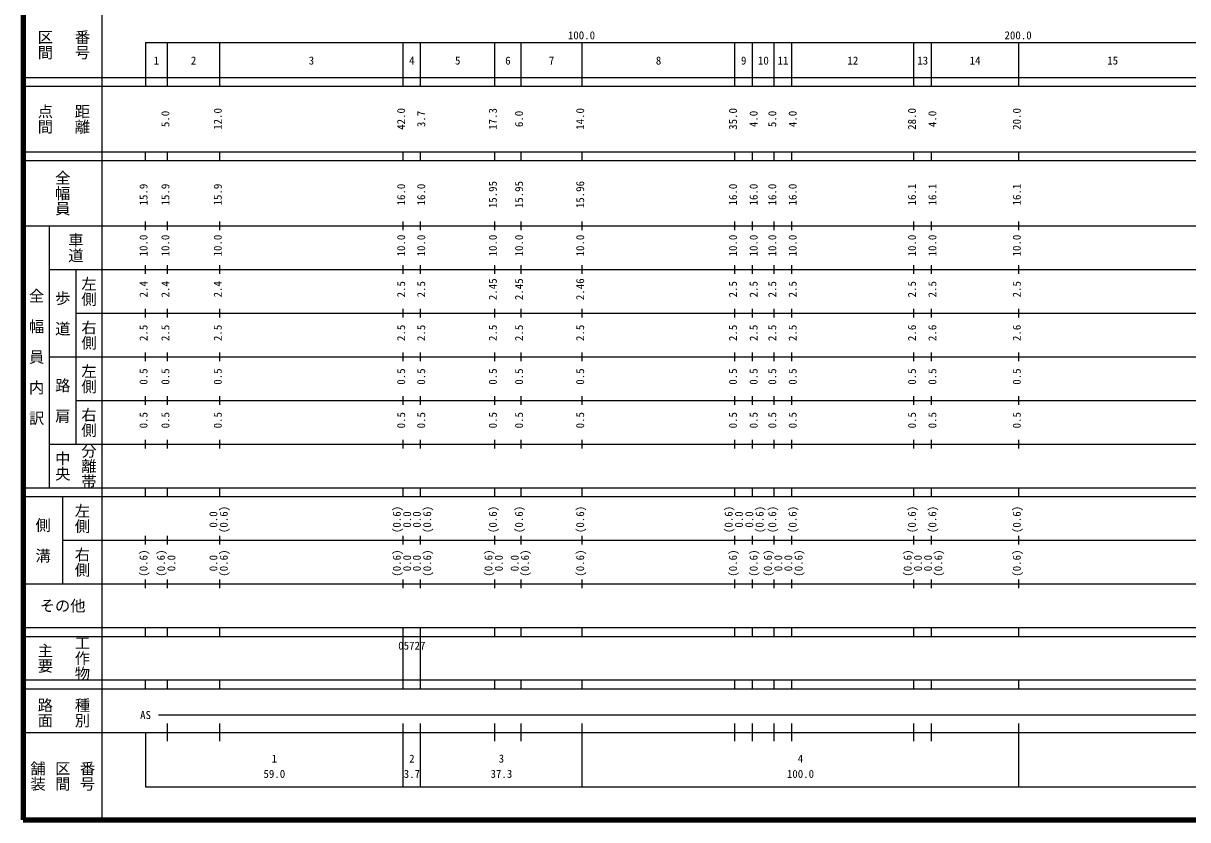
# Model space of a CAD drawing. Units: millimetres on the paper, enlarged 1000 times. Extents: x 40000 to 680000, y 20000 to 380000.
# Drawn here: x 40000 to 306692, y 20000 to 202409 of the extents above; entities that cross this region are included whole.
import ezdxf
from ezdxf.enums import TextEntityAlignment as Align

# ---------------------------------------------------------------- set-up
doc = ezdxf.new("R2010")
doc.units = ezdxf.units.MM
doc.header["$LTSCALE"] = 1000
doc.layers.add('M-TTL', color=2, linetype='Continuous', lineweight=140)
doc.layers.add('M-TTL-BAND', color=7, linetype='Continuous', lineweight=25)
doc.styles.add('@ＭＳ ゴシック', font='')
doc.styles.add('ＭＳ ゴシック', font='')
doc.styles.get('@ＭＳ ゴシック').set_extended_font_data('@MS Gothic')
doc.styles.get('ＭＳ ゴシック').set_extended_font_data('MS Gothic')

msp = doc.modelspace()

# ---------------------------------------------------------------- linework, layer by layer
at = {"layer": 'M-TTL'}
for p, q in [((40000, 380000), (40000, 20000)), ((40000, 20000), (680000, 20000))]:
    msp.add_line(p, q, dxfattribs=at)
at = {"layer": 'M-TTL-BAND'}
for p, q in [((58000, 370000), (58000, 20000)), ((68000, 198000), (579000, 198000)), ((68000, 198000), (68000, 188000)), ((73000, 188000), (73000, 198000)), ((85000, 188000), (85000, 198000)), ((127000, 188000), (127000, 198000)), ((131000, 188000), (131000, 198000)), ((148000, 188000), (148000, 198000)), ((154000, 188000), (154000, 198000)), ((168000, 188000), (168000, 198000)), ((203000, 188000), (203000, 198000)), ((207000, 188000), (207000, 198000)), ((212000, 188000), (212000, 198000)), ((216000, 188000), (216000, 198000)), ((244000, 188000), (244000, 198000)), ((248000, 188000), (248000, 198000)), ((268000, 188000), (268000, 198000)), ((40000, 190000), (579000, 190000)), ((40000, 188000), (579000, 188000)), ((40000, 173000), (579000, 173000)), ((40000, 171000), (579000, 171000)), ((68000, 171000), (68000, 173000)), ((73000, 171000), (73000, 173000)), ((85000, 171000), (85000, 173000)), ((127000, 171000), (127000, 173000)), ((131000, 171000), (131000, 173000)), ((148000, 171000), (148000, 173000)), ((154000, 171000), (154000, 173000)), ((168000, 171000), (168000, 173000)), ((203000, 171000), (203000, 173000)), ((207000, 171000), (207000, 173000)), ((212000, 171000), (212000, 173000)), ((216000, 171000), (216000, 173000)), ((244000, 171000), (244000, 173000)), ((248000, 171000), (248000, 173000)), ((268000, 171000), (268000, 173000)), ((40000, 156000), (579000, 156000)), ((46000, 96000), (46000, 156000)), ((68000, 155000), (68000, 157000)), ((73000, 155000), (73000, 157000)), ((85000, 155000), (85000, 157000)), ((127000, 155000), (127000, 157000)), ((131000, 155000), (131000, 157000)), ((148000, 155000), (148000, 157000)), ((154000, 155000), (154000, 157000)), ((168000, 155000), (168000, 157000)), ((203000, 155000), (203000, 157000)), ((207000, 155000), (207000, 157000)), ((212000, 155000), (212000, 157000)), ((216000, 155000), (216000, 157000)), ((244000, 155000), (244000, 157000)), ((248000, 155000), (248000, 157000)), ((268000, 155000), (268000, 157000)), ((68000, 145000), (68000, 147000)), ((73000, 145000), (73000, 147000)), ((85000, 145000), (85000, 147000)), ((127000, 145000), (127000, 147000)), ((131000, 145000), (131000, 147000)), ((148000, 145000), (148000, 147000)), ((154000, 145000), (154000, 147000)), ((168000, 145000), (168000, 147000)), ((203000, 145000), (203000, 147000)), ((207000, 145000), (207000, 147000)), ((212000, 145000), (212000, 147000)), ((216000, 145000), (216000, 147000)), ((244000, 145000), (244000, 147000)), ((248000, 145000), (248000, 147000)), ((268000, 145000), (268000, 147000)), ((46000, 146000), (579000, 146000)), ((52000, 146000), (52000, 106000)), ((68000, 135000), (68000, 137000)), ((73000, 135000), (73000, 137000)), ((85000, 135000), (85000, 137000)), ((127000, 135000), (127000, 137000)), ((131000, 135000), (131000, 137000)), ((148000, 135000), (148000, 137000)), ((154000, 135000), (154000, 137000)), ((168000, 135000), (168000, 137000)), ((203000, 135000), (203000, 137000)), ((207000, 135000), (207000, 137000)), ((212000, 135000), (212000, 137000)), ((216000, 135000), (216000, 137000)), ((244000, 135000), (244000, 137000)), ((248000, 135000), (248000, 137000)), ((268000, 135000), (268000, 137000)), ((52000, 136000), (579000, 136000)), ((46000, 126000), (579000, 126000)), ((68000, 125000), (68000, 127000)), ((73000, 125000), (73000, 127000)), ((85000, 125000), (85000, 127000)), ((127000, 125000), (127000, 127000)), ((131000, 125000), (131000, 127000)), ((148000, 125000), (148000, 127000)), ((154000, 125000), (154000, 127000)), ((168000, 125000), (168000, 127000)), ((203000, 125000), (203000, 127000)), ((207000, 125000), (207000, 127000)), ((212000, 125000), (212000, 127000)), ((216000, 125000), (216000, 127000)), ((244000, 125000), (244000, 127000)), ((248000, 125000), (248000, 127000)), ((268000, 125000), (268000, 127000)), ((52000, 116000), (579000, 116000)), ((68000, 115000), (68000, 117000)), ((73000, 115000), (73000, 117000)), ((85000, 115000), (85000, 117000)), ((127000, 115000), (127000, 117000)), ((131000, 115000), (131000, 117000)), ((148000, 115000), (148000, 117000)), ((154000, 115000), (154000, 117000)), ((168000, 115000), (168000, 117000)), ((203000, 115000), (203000, 117000)), ((207000, 115000), (207000, 117000)), ((212000, 115000), (212000, 117000)), ((216000, 115000), (216000, 117000)), ((244000, 115000), (244000, 117000)), ((248000, 115000), (248000, 117000)), ((268000, 115000), (268000, 117000)), ((68000, 105000), (68000, 107000)), ((73000, 105000), (73000, 107000)), ((85000, 105000), (85000, 107000)), ((127000, 105000), (127000, 107000)), ((131000, 105000), (131000, 107000)), ((148000, 105000), (148000, 107000)), ((154000, 105000), (154000, 107000)), ((168000, 105000), (168000, 107000)), ((203000, 105000), (203000, 107000)), ((207000, 105000), (207000, 107000)), ((212000, 105000), (212000, 107000)), ((216000, 105000), (216000, 107000)), ((244000, 105000), (244000, 107000)), ((248000, 105000), (248000, 107000)), ((268000, 105000), (268000, 107000)), ((46000, 106000), (579000, 106000)), ((40000, 96000), (579000, 96000)), ((40000, 94000), (579000, 94000)), ((49000, 94000), (49000, 74000)), ((68000, 94000), (68000, 96000)), ((73000, 94000), (73000, 96000)), ((85000, 94000), (85000, 96000)), ((127000, 94000), (127000, 96000)), ((131000, 94000), (131000, 96000)), ((148000, 94000), (148000, 96000)), ((154000, 94000), (154000, 96000)), ((168000, 94000), (168000, 96000)), ((203000, 94000), (203000, 96000)), ((207000, 94000), (207000, 96000)), ((212000, 94000), (212000, 96000)), ((216000, 94000), (216000, 96000)), ((244000, 94000), (244000, 96000)), ((248000, 94000), (248000, 96000)), ((268000, 94000), (268000, 96000)), ((49000, 84000), (579000, 84000)), ((68000, 83000), (68000, 85000)), ((73000, 83000), (73000, 85000)), ((85000, 83000), (85000, 85000)), ((127000, 83000), (127000, 85000)), ((131000, 83000), (131000, 85000)), ((148000, 83000), (148000, 85000)), ((154000, 83000), (154000, 85000)), ((168000, 83000), (168000, 85000)), ((203000, 83000), (203000, 85000)), ((207000, 83000), (207000, 85000)), ((212000, 83000), (212000, 85000)), ((216000, 83000), (216000, 85000)), ((244000, 83000), (244000, 85000)), ((248000, 83000), (248000, 85000)), ((268000, 83000), (268000, 85000)), ((68000, 73000), (68000, 75000)), ((73000, 73000), (73000, 75000)), ((85000, 73000), (85000, 75000)), ((127000, 73000), (127000, 75000)), ((131000, 73000), (131000, 75000)), ((148000, 73000), (148000, 75000)), ((154000, 73000), (154000, 75000)), ((168000, 73000), (168000, 75000)), ((203000, 73000), (203000, 75000)), ((207000, 73000), (207000, 75000)), ((212000, 73000), (212000, 75000)), ((216000, 73000), (216000, 75000)), ((244000, 73000), (244000, 75000)), ((248000, 73000), (248000, 75000)), ((268000, 73000), (268000, 75000)), ((40000, 74000), (579000, 74000)), ((40000, 64000), (579000, 64000)), ((40000, 62000), (579000, 62000)), ((68000, 62000), (68000, 64000)), ((73000, 62000), (73000, 64000)), ((85000, 62000), (85000, 64000)), ((127000, 62000), (127000, 64000)), ((127000, 52000), (127000, 62000)), ((131000, 62000), (131000, 64000)), ((131000, 52000), (131000, 62000)), ((148000, 62000), (148000, 64000)), ((154000, 62000), (154000, 64000)), ((168000, 62000), (168000, 64000)), ((203000, 62000), (203000, 64000)), ((207000, 62000), (207000, 64000)), ((212000, 62000), (212000, 64000)), ((216000, 62000), (216000, 64000)), ((244000, 62000), (244000, 64000)), ((248000, 62000), (248000, 64000)), ((268000, 62000), (268000, 64000)), ((40000, 52000), (579000, 52000)), ((68000, 50000), (68000, 52000)), ((73000, 50000), (73000, 52000)), ((85000, 50000), (85000, 52000)), ((127000, 50000), (127000, 52000)), ((131000, 50000), (131000, 52000)), ((148000, 50000), (148000, 52000)), ((154000, 50000), (154000, 52000)), ((168000, 50000), (168000, 52000)), ((203000, 50000), (203000, 52000)), ((207000, 50000), (207000, 52000)), ((212000, 50000), (212000, 52000)), ((216000, 50000), (216000, 52000)), ((244000, 50000), (244000, 52000)), ((248000, 50000), (248000, 52000)), ((268000, 50000), (268000, 52000)), ((40000, 50000), (579000, 50000)), ((71000, 44000), (565000, 44000)), ((73000, 38000), (73000, 42000)), ((85000, 38000), (85000, 42000)), ((127000, 27500), (127000, 42000)), ((131000, 27500), (131000, 42000)), ((148000, 38000), (148000, 42000)), ((154000, 38000), (154000, 42000)), ((168000, 27500), (168000, 42000)), ((203000, 38000), (203000, 42000)), ((207000, 38000), (207000, 42000)), ((212000, 38000), (212000, 42000)), ((216000, 38000), (216000, 42000)), ((244000, 38000), (244000, 42000)), ((248000, 38000), (248000, 42000)), ((268000, 27500), (268000, 42000)), ((40000, 40000), (579000, 40000)), ((68000, 40000), (68000, 27500)), ((68000, 27500), (579000, 27500))]:
    msp.add_line(p, q, dxfattribs=at)

# ---------------------------------------------------------------- texts
at = {"layer": 'M-TTL-BAND', "style": '@ＭＳ ゴシック'}
for s, p in [('区間', (45000, 197500)), ('番号', (53500, 197500)), ('点間', (45000, 180500)), ('距離', (53500, 180500)), ('全幅員', (49000, 163500)), ('車道', (52000, 151000)), ('左側', (55000, 141000)), ('全\u3000幅\u3000員\u3000内\u3000訳', (43000, 126000)), ('歩\u3000道', (49000, 136000)), ('右側', (55000, 131000)), ('左側', (55000, 121000)), ('路\u3000肩', (49000, 116000)), ('右側', (55000, 111000)), ('中央', (49000, 101000)), ('分離帯', (55000, 101000)), ('左側', (53500, 89000)), ('側\u3000溝', (44500, 84000)), ('右側', (53500, 79000)), ('工作物', (53500, 57000)), ('主要', (45000, 57000)), ('路面', (45000, 44500)), ('種別', (53500, 44500)), ('舗装', (43333, 30000)), ('区間', (49000, 30000)), ('番号', (54667, 30000))]:
    msp.add_text(s, height=2566, rotation=270, dxfattribs=at).set_placement(p, align=Align.MIDDLE_CENTER)
at = {"layer": 'M-TTL-BAND', "style": 'ＭＳ ゴシック'}
for s, p in [('100.0', (167844, 198195)), ('200.0', (267844, 198195)), ('1', (70500, 192405)), ('2', (79000, 192405)), ('3', (106000, 192405)), ('4', (129000, 192405)), ('5', (139500, 192405)), ('6', (151000, 192405)), ('7', (161000, 192405)), ('8', (185500, 192405)), ('9', (205000, 192405)), ('10', (209500, 192405)), ('11', (214000, 192405)), ('12', (230000, 192405)), ('13', (246000, 192405)), ('14', (258000, 192405)), ('15', (289500, 192405)), ('AS', (68000, 42500)), ('1', (97500, 32523)), ('2', (129000, 32523)), ('3', (149500, 32523)), ('4', (218000, 32523)), ('59.0', (97500, 29033)), ('3.7', (129000, 29033)), ('37.3', (149500, 29033)), ('100.0', (218000, 29033))]:
    msp.add_text(s, height=1833, dxfattribs=at).set_placement(p, align=Align.BOTTOM_CENTER)
for s, p in [('5.0', (74000, 180500)), ('12.0', (86000, 180500)), ('42.0', (128000, 180500)), ('3.7', (132593, 180500)), ('17.3', (149000, 180500)), ('6.0', (155000, 180500)), ('14.0', (169000, 180500)), ('35.0', (204000, 180500)), ('4.0', (208729, 180500)), ('5.0', (213000, 180500)), ('4.0', (217668, 180500)), ('28.0', (245000, 180500)), ('4.0', (249668, 180500)), ('20.0', (269000, 180500)), ('15.9', (69000, 163174)), ('15.9', (74000, 163174)), ('15.9', (86000, 163174)), ('16.0', (128000, 163174)), ('16.0', (132593, 163174)), ('15.95', (149000, 163174)), ('15.95', (155000, 163174)), ('15.96', (169000, 163174)), ('16.0', (204000, 163174)), ('16.0', (208729, 163174)), ('16.0', (213000, 163174)), ('16.0', (217668, 163174)), ('16.1', (245000, 163174)), ('16.1', (249668, 163174)), ('16.1', (269000, 163174)), ('10.0', (69000, 151500)), ('10.0', (74000, 151500)), ('10.0', (86000, 151500)), ('10.0', (128000, 151500)), ('10.0', (132593, 151500)), ('10.0', (149000, 151500)), ('10.0', (155000, 151500)), ('10.0', (169000, 151500)), ('10.0', (204000, 151500)), ('10.0', (208729, 151500)), ('10.0', (213000, 151500)), ('10.0', (217668, 151500)), ('10.0', (245000, 151500)), ('10.0', (249668, 151500)), ('10.0', (269000, 151500)), ('2.4', (69000, 141500)), ('2.4', (74000, 141500)), ('2.4', (86000, 141500)), ('2.5', (128000, 141500)), ('2.5', (132593, 141500)), ('2.45', (149000, 141500)), ('2.45', (155000, 141500)), ('2.46', (169000, 141500)), ('2.5', (204000, 141500)), ('2.5', (208729, 141500)), ('2.5', (213000, 141500)), ('2.5', (217668, 141500)), ('2.5', (245000, 141500)), ('2.5', (249668, 141500)), ('2.5', (269000, 141500)), ('2.5', (69000, 131500)), ('2.5', (74000, 131500)), ('2.5', (86000, 131500)), ('2.5', (128000, 131500)), ('2.5', (132593, 131500)), ('2.5', (149000, 131500)), ('2.5', (155000, 131500)), ('2.5', (169000, 131500)), ('2.5', (204000, 131500)), ('2.5', (208729, 131500)), ('2.5', (213000, 131500)), ('2.5', (217668, 131500)), ('2.6', (245000, 131500)), ('2.6', (249668, 131500)), ('2.6', (269000, 131500)), ('0.5', (69000, 121500)), ('0.5', (74000, 121500)), ('0.5', (86000, 121500)), ('0.5', (128000, 121500)), ('0.5', (132593, 121500)), ('0.5', (149000, 121500)), ('0.5', (155000, 121500)), ('0.5', (169000, 121500)), ('0.5', (204000, 121500)), ('0.5', (208729, 121500)), ('0.5', (213000, 121500)), ('0.5', (217668, 121500)), ('0.5', (245000, 121500)), ('0.5', (249668, 121500)), ('0.5', (269000, 121500)), ('0.5', (69000, 111500)), ('0.5', (74000, 111500)), ('0.5', (86000, 111500)), ('0.5', (128000, 111500)), ('0.5', (132593, 111500)), ('0.5', (149000, 111500)), ('0.5', (155000, 111500)), ('0.5', (169000, 111500)), ('0.5', (204000, 111500)), ('0.5', (208729, 111500)), ('0.5', (213000, 111500)), ('0.5', (217668, 111500)), ('0.5', (245000, 111500)), ('0.5', (249668, 111500)), ('0.5', (269000, 111500)), ('(0.6)', (87370, 88764)), ('(0.6)', (127000, 88764)), ('(0.6)', (133963, 88764)), ('(0.6)', (149000, 88764)), ('(0.6)', (155000, 88764)), ('(0.6)', (169000, 88764)), ('(0.6)', (203000, 88764)), ('(0.6)', (210099, 88764)), ('(0.6)', (213000, 88764)), ('(0.6)', (217668, 88764)), ('(0.6)', (245000, 88764)), ('(0.6)', (249668, 88764)), ('(0.6)', (269000, 88764)), ('0.0', (85000, 88764)), ('0.0', (129370, 88764)), ('0.0', (131593, 88764)), ('0.0', (205370, 88764)), ('0.0', (207729, 88764)), ('(0.6)', (69000, 78764)), ('(0.6)', (73000, 78764)), ('0.0', (75370, 78764)), ('0.0', (85000, 78764)), ('(0.6)', (87370, 78764)), ('(0.6)', (127000, 78764)), ('0.0', (129370, 78764)), ('0.0', (131593, 78764)), ('(0.6)', (133963, 78764)), ('(0.6)', (148000, 78764)), ('0.0', (150370, 78764)), ('0.0', (154000, 78764)), ('(0.6)', (156370, 78764)), ('(0.6)', (169000, 78764)), ('(0.6)', (204000, 78764)), ('(0.6)', (208729, 78764)), ('(0.6)', (212000, 78764)), ('0.0', (214370, 78764)), ('0.0', (216668, 78764)), ('(0.6)', (219038, 78764)), ('(0.6)', (244000, 78764)), ('0.0', (246370, 78764)), ('0.0', (248668, 78764)), ('(0.6)', (251038, 78764)), ('(0.6)', (269000, 78764))]:
    msp.add_text(s, height=1833, rotation=90, dxfattribs=at).set_placement(p, align=Align.BOTTOM_CENTER)
msp.add_text('その他', height=2566, dxfattribs=at).set_placement((49000, 69000), align=Align.MIDDLE_CENTER)
msp.add_text('05727', height=1833, dxfattribs=at).set_placement((125875, 58405), align=Align.BOTTOM_LEFT)

doc.saveas('drawing.dxf')
